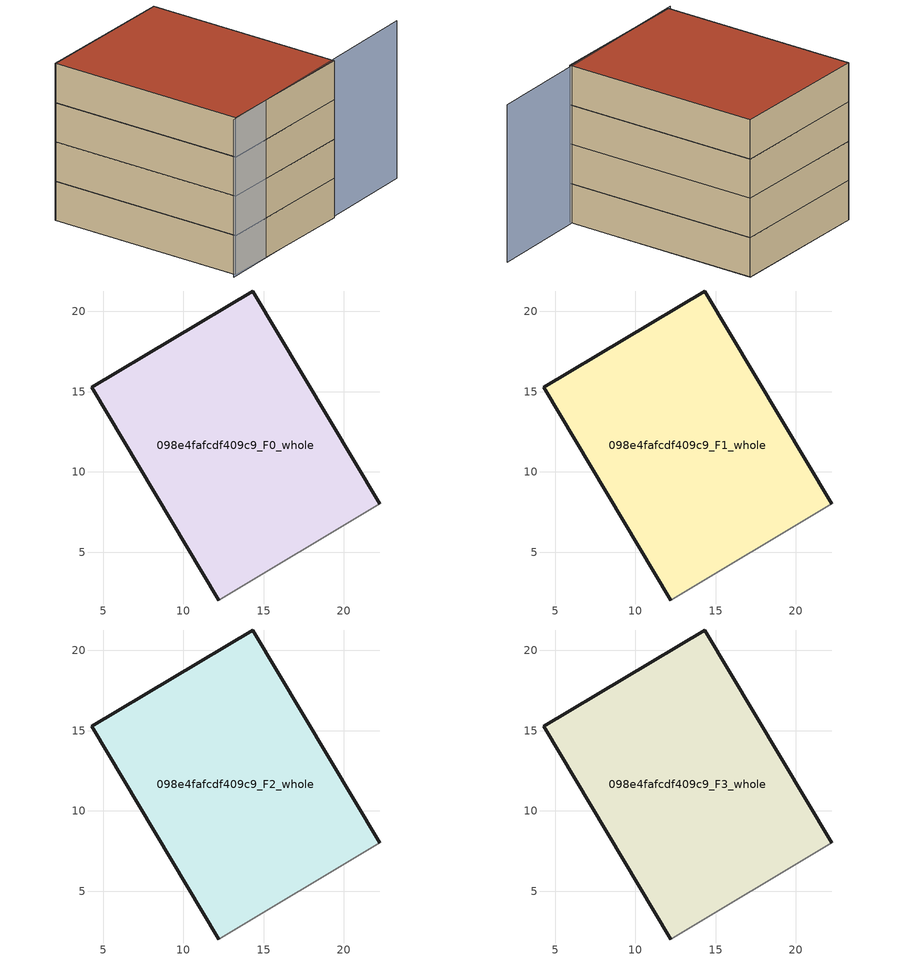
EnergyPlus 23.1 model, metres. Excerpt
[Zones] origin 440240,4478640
098e4fafcdf409c9_F0_whole
 floor ground (EU_floor_Construction): 22.24,8.01 14.33,21.27 4.29,15.27 12.21,2.02 z0
 wall outside (EU_wall_Construction): 12.21,2.02 4.29,15.27 14.33,21.27 22.24,8.01 z0:3
 wall adiabatic (EU_wall_Construction): 22.24,8.01 12.21,2.02 z0:3
098e4fafcdf409c9_F1_whole
 floor to 098e4fafcdf409c9_F0_whole (EU_floor_Construction): 22.24,8.01 14.32,21.27 4.29,15.27 12.2,2.02 z3
 wall outside (EU_wall_Construction): 12.21,2.02 4.29,15.27 14.33,21.27 22.24,8.01 z3:6
 wall adiabatic (EU_wall_Construction): 22.24,8.01 12.21,2.02 z3:6
098e4fafcdf409c9_F2_whole
 floor to 098e4fafcdf409c9_F1_whole (EU_floor_Construction): 22.24,8.01 14.32,21.27 4.29,15.27 12.2,2.02 z6
 wall outside (EU_wall_Construction): 12.21,2.02 4.29,15.27 14.33,21.27 22.24,8.01 z6:9
 wall adiabatic (EU_wall_Construction): 22.24,8.01 12.21,2.02 z6:9
098e4fafcdf409c9_F3_whole
 floor to 098e4fafcdf409c9_F2_whole (EU_floor_Construction): 22.24,8.01 14.32,21.27 4.29,15.27 12.2,2.02 z9
 wall outside (EU_wall_Construction): 12.21,2.02 4.29,15.27 14.33,21.27 22.24,8.01 z9:12
 wall adiabatic (EU_wall_Construction): 22.24,8.01 12.21,2.02 z9:12
 roof outside (EU_roof_Construction): 14.33,21.27 22.24,8.01 12.21,2.02 4.29,15.27 z12
shading: 11.93,1.76 28.82,12.31 z0:12
[Building]
EU S2 Campaign: North Axis=0; Terrain=City; Solar Distribution=FullExterior
[Site:Location]
Madrid: Latitude=40.5; Longitude=-3.5; Time Zone=1; Elevation=609
[SizingPeriod:WeatherFileDays]
AnnualSizingPeriod: Begin Month=1; Begin Day of Month=1; End Month=12; End Day of Month=31; Day of Week for Start Day=Monday; Use Weather File Daylight Saving Period=No; Use Weather File Rain and Snow Indicators=No
[MATERIAL]
EU_InternalMass_Material: Roughness=MediumRough; Thickness=0.1; Conductivity=1; Density=1800; Specific Heat=900; Thermal Absorptance=0.9; Solar Absorptance=0.7; Visible Absorptance=0.7
[MATERIAL:NOMASS] Roughness=MediumRough; Thermal Absorptance=0.9; Solar Absorptance=0.7; Visible Absorptance=0.7
Name | Thermal Resistance
EU_wall_NoMass | 1.60022
EU_roof_NoMass | 1.57597
EU_floor_NoMass | 0.470652
[CONSTRUCTION]
EU_wall_Construction: EU_wall_NoMass
EU_roof_Construction: EU_roof_NoMass
EU_floor_Construction: EU_floor_NoMass
EU_InternalMass_Construction: EU_InternalMass_Material
[ZONE] Type=1; Multiplier=1; Ceiling Height=autocalculate; Floor Area=autocalculate; Part of Total Floor Area=Yes
Name | Volume
098e4fafcdf409c9_F0_whole | 541.522
098e4fafcdf409c9_F1_whole; 098e4fafcdf409c9_F2_whole; 098e4fafcdf409c9_F3_whole | 541.521
[INTERNALMASS] Construction=EU_InternalMass_Construction; Surface Area=180.507
Name | Zone or ZoneList
098e4fafcdf409c9_F0_whole_EU_InternalMass | 098e4fafcdf409c9_F0_whole
098e4fafcdf409c9_F1_whole_EU_InternalMass | 098e4fafcdf409c9_F1_whole
098e4fafcdf409c9_F2_whole_EU_InternalMass | 098e4fafcdf409c9_F2_whole
098e4fafcdf409c9_F3_whole_EU_InternalMass | 098e4fafcdf409c9_F3_whole
[OTHEREQUIPMENT] Fuel Type=Electricity; Design Level Calculation Method=Watts/Area; Power per Zone Floor Area=1; Fraction Latent=0; Fraction Radiant=0; Fraction Lost=0; Carbon Dioxide Generation Rate=0; EndUse Subcategory=EU_Step8_InternalGains
Name | Zone or ZoneList or Space or SpaceList | Schedule
EU_Step8_InternalGain_098e4fafcdf409c9_F0_whole_f000 | 098e4fafcdf409c9_F0_whole | EU_Step8_GainSchedule_098e4fafcdf409c9_F0_whole_f000
EU_Step8_InternalGain_098e4fafcdf409c9_F1_whole_f000 | 098e4fafcdf409c9_F1_whole | EU_Step8_GainSchedule_098e4fafcdf409c9_F1_whole_f000
EU_Step8_InternalGain_098e4fafcdf409c9_F2_whole_f000 | 098e4fafcdf409c9_F2_whole | EU_Step8_GainSchedule_098e4fafcdf409c9_F2_whole_f000
EU_Step8_InternalGain_098e4fafcdf409c9_F3_whole_f000 | 098e4fafcdf409c9_F3_whole | EU_Step8_GainSchedule_098e4fafcdf409c9_F3_whole_f000
[ZONEVENTILATION:DESIGNFLOWRATE] Schedule=EU_AlwaysOn; Design Flow Rate Calculation Method=AirChanges/Hour; Air Changes per Hour=0.480704; Ventilation Type=Natural; Fan Pressure Rise=0; Fan Total Efficiency=1; Constant Term Coefficient=1; Temperature Term Coefficient=0; Velocity Term Coefficient=0; Velocity Squared Term Coefficient=0; Minimum Indoor Temperature=-100; Maximum Indoor Temperature=100; Delta Temperature=-100; Minimum Outdoor Temperature=-100; Maximum Outdoor Temperature=100; Maximum Wind Speed=40
Name | Zone or ZoneList or Space or SpaceList
EU_ConstantAir_098e4fafcdf409c9_F0_whole | 098e4fafcdf409c9_F0_whole
EU_ConstantAir_098e4fafcdf409c9_F1_whole | 098e4fafcdf409c9_F1_whole
EU_ConstantAir_098e4fafcdf409c9_F2_whole | 098e4fafcdf409c9_F2_whole
EU_ConstantAir_098e4fafcdf409c9_F3_whole | 098e4fafcdf409c9_F3_whole
[HVACTEMPLATE:THERMOSTAT] Constant Heating Setpoint=20; Constant Cooling Setpoint=50
EU_HeatOnly_098e4fafcdf409c9_F0_whole; EU_HeatOnly_098e4fafcdf409c9_F1_whole; EU_HeatOnly_098e4fafcdf409c9_F2_whole; EU_HeatOnly_098e4fafcdf409c9_F3_whole
[HVACTEMPLATE:ZONE:IDEALLOADSAIRSYSTEM] System Availability Schedule=EU_AlwaysOn; Maximum Heating Supply Air Temperature=50; Minimum Cooling Supply Air Temperature=13; Maximum Heating Supply Air Humidity Ratio=0.0156; Minimum Cooling Supply Air Humidity Ratio=0.0077; Heating Limit=NoLimit; Cooling Limit=NoLimit; Heating Availability Schedule=EU_AlwaysOn; Cooling Availability Schedule=EU_CoolingOff; Dehumidification Control Type=ConstantSensibleHeatRatio; Cooling Sensible Heat Ratio=0.7; Dehumidification Setpoint=60; Humidification Control Type=None; Humidification Setpoint=30; Outdoor Air Method=None; Outdoor Air Flow Rate per Person=0.00944; Outdoor Air Flow Rate per Zone Floor Area=0; Outdoor Air Flow Rate per Zone=0; Demand Controlled Ventilation Type=None; Outdoor Air Economizer Type=NoEconomizer; Heat Recovery Type=None; Sensible Heat Recovery Effectiveness=0.7; Latent Heat Recovery Effectiveness=0.65
Name | Template Thermostat
098e4fafcdf409c9_F0_whole | EU_HeatOnly_098e4fafcdf409c9_F0_whole
098e4fafcdf409c9_F1_whole | EU_HeatOnly_098e4fafcdf409c9_F1_whole
098e4fafcdf409c9_F2_whole | EU_HeatOnly_098e4fafcdf409c9_F2_whole
098e4fafcdf409c9_F3_whole | EU_HeatOnly_098e4fafcdf409c9_F3_whole
[SIZING:ZONE] Zone Cooling Design Supply Air Temperature Input Method=SupplyAirTemperature; Zone Cooling Design Supply Air Temperature=13; Zone Heating Design Supply Air Temperature Input Method=SupplyAirTemperature; Zone Heating Design Supply Air Temperature=50; Zone Cooling Design Supply Air Humidity Ratio=0.008; Zone Heating Design Supply Air Humidity Ratio=0.008; Cooling Design Air Flow Method=DesignDay; Cooling Design Air Flow Rate=0; Cooling Minimum Air Flow per Zone Floor Area=0.000762; Cooling Minimum Air Flow=0; Cooling Minimum Air Flow Fraction=0.2; Heating Design Air Flow Method=DesignDay; Heating Design Air Flow Rate=0; Heating Maximum Air Flow per Zone Floor Area=0.002032; Heating Maximum Air Flow=0.141576; Heating Maximum Air Flow Fraction=0.3; Account for Dedicated Outdoor Air System=No; Dedicated Outdoor Air System Control Strategy=NeutralSupplyAir; Dedicated Outdoor Air Low Setpoint Temperature for Design=autosize; Dedicated Outdoor Air High Setpoint Temperature for Design=autosize; Zone Load Sizing Method=Sensible Load Only No Latent Load; Zone Latent Cooling Design Supply Air Humidity Ratio Input Method=HumidityRatioDifference; Zone Cooling Design Supply Air Humidity Ratio Difference=0.005; Zone Latent Heating Design Supply Air Humidity Ratio Input Method=HumidityRatioDifference; Zone Humidification Design Supply Air Humidity Ratio Difference=0.005
098e4fafcdf409c9_F0_whole; 098e4fafcdf409c9_F1_whole; 098e4fafcdf409c9_F2_whole; 098e4fafcdf409c9_F3_whole
[SCHEDULE:CONSTANT]
Name | Hourly Value
EU_AlwaysOn | 1
EU_CoolingOff | 0
[SCHEDULE:FILE] Column Number=1; Rows to Skip at Top=0; Number of Hours of Data=8760; Column Separator=Comma; Interpolate to Timestep=No; Minutes per Item=60; Adjust Schedule for Daylight Savings=Yes
Name | File
EU_Step8_GainSchedule_098e4fafcdf409c9_F0_whole_f000 | ../../schedules/098e4fafcdf409c9/098e4fafcdf409c9_F0_whole_f000_gain.csv
EU_Step8_GainSchedule_098e4fafcdf409c9_F1_whole_f000 | ../../schedules/098e4fafcdf409c9/098e4fafcdf409c9_F1_whole_f000_gain.csv
EU_Step8_GainSchedule_098e4fafcdf409c9_F2_whole_f000 | ../../schedules/098e4fafcdf409c9/098e4fafcdf409c9_F2_whole_f000_gain.csv
EU_Step8_GainSchedule_098e4fafcdf409c9_F3_whole_f000 | ../../schedules/098e4fafcdf409c9/098e4fafcdf409c9_F3_whole_f000_gain.csv
